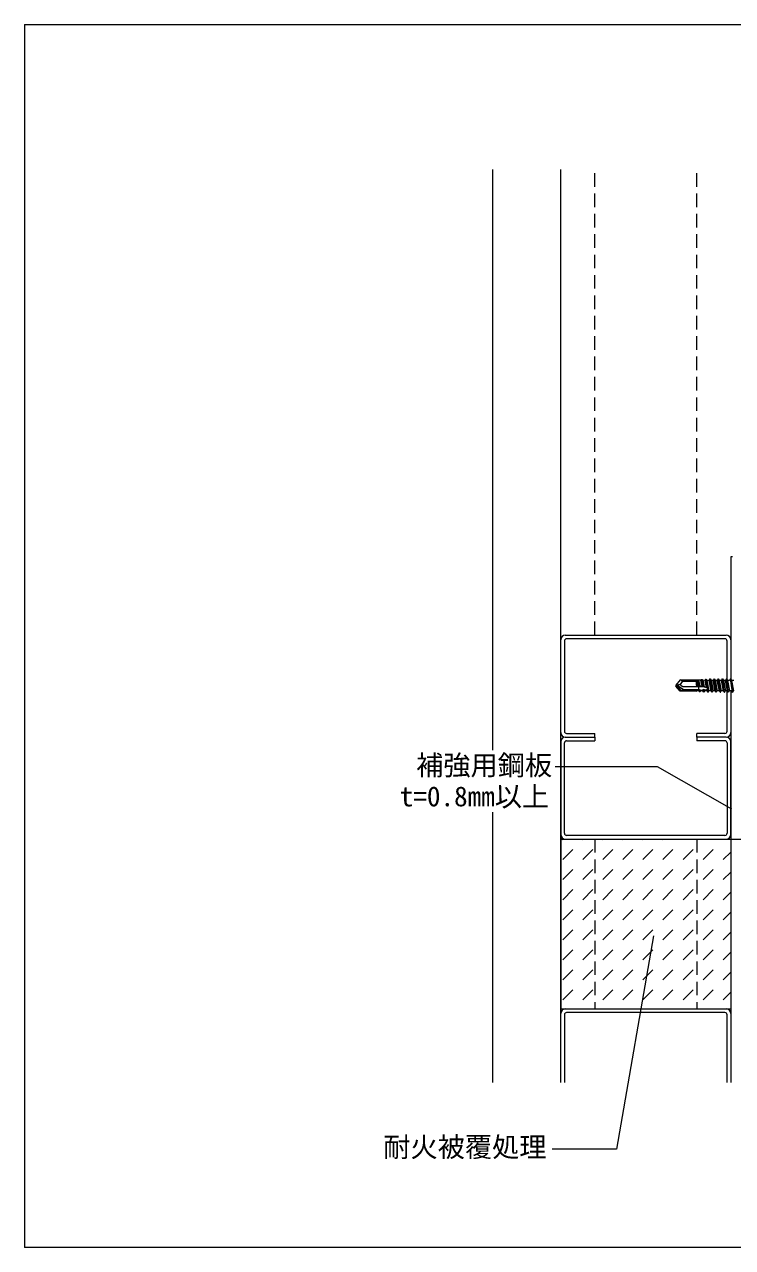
# Model space of a CAD drawing. Units: millimetres, scale not verified. Extents: x -405 to 405, y -283 to 276.
# Drawn here: x -405 to -93, y -264 to 276 of the extents above; entities that cross this region are included whole.
import ezdxf
from ezdxf.enums import TextEntityAlignment as Align

# ---------------------------------------------------------------- set-up
doc = ezdxf.new("R2010")
doc.units = ezdxf.units.MM
doc.header["$LTSCALE"] = 3
doc.linetypes.add('DASHED2', pattern=[3, 2, -1])
for name, color, linetype, lineweight in [('1-0_芯・寸法線', 7, 'Continuous', 18), ('1-6_アンカー類', 7, 'Continuous', 18), ('1-8_下地など', 7, 'Continuous', 18), ('1-9_下地鋼板', 7, 'Continuous', 18), ('1-B_その他', 7, 'Continuous', 18), ('F-F', 7, 'Continuous', 18)]:
    doc.layers.add(name, color=color, linetype=linetype, lineweight=lineweight)
doc.styles.add('ＭＳ ゴシック', font='')
doc.styles.get('ＭＳ ゴシック').set_extended_font_data('MS Gothic')

msp = doc.modelspace()

# ---------------------------------------------------------------- linework, layer by layer
at = {"layer": '1-0_芯・寸法線'}
for p, q in [((-125.677, -51.732), (-170.928, -51.732)), ((-92.962, -70.405), (-125.677, -51.732)), ((-127.539, -126.438), (-143.774, -220.542)), ((-143.774, -220.542), (-172.249, -220.542))]:
    msp.add_line(p, q, dxfattribs=at)
at = {"layer": '1-6_アンカー類'}
for p, q in [((-116.352, -15.616), (-117.628, -15.899)), ((-116.968, -16.054), (-117.628, -15.899)), ((-115.654, -13.399), (-117.583, -15.699)), ((-116.968, -16.054), (-117.583, -16.099)), ((-115.654, -18.399), (-117.583, -16.099)), ((-115.42, -17.899), (-116.968, -16.054)), ((-114.379, -17.549), (-116.968, -16.054)), ((-115.654, -13.399), (-108.628, -13.399)), ((-114.793, -13.774), (-115.654, -13.399)), ((-114.937, -14.411), (-115.528, -15.116)), ((-115.339, -15.804), (-114.482, -16.299)), ((-114.194, -13.899), (-108.628, -13.899)), ((-108.628, -13.399), (-108.628, -15.665)), ((-108.346, -13.516), (-108.628, -13.511)), ((-108.628, -15.665), (-103.82, -16.743)), ((-108.258, -13.365), (-108.346, -13.516)), ((-107.91, -15.826), (-108.346, -13.516)), ((-107.838, -15.637), (-108.258, -13.365)), ((-107.838, -15.637), (-107.91, -15.826)), ((-107.838, -15.637), (-107.305, -15.756)), ((-107.305, -15.756), (-107.706, -13.316)), ((-107.628, -15.889), (-107.628, -17.959)), ((-106.554, -13.548), (-107.582, -13.53)), ((-107.582, -13.53), (-107.103, -16.007)), ((-107.305, -15.756), (-107.103, -16.007)), ((-106.349, -13.194), (-106.554, -13.548)), ((-106.038, -16.246), (-106.554, -13.548)), ((-105.847, -16.083), (-106.349, -13.194)), ((-105.847, -16.083), (-106.038, -16.246)), ((-105.521, -16.157), (-105.985, -13.161)), ((-105.847, -16.083), (-105.521, -16.157)), ((-105.754, -13.562), (-105.19, -16.436)), ((-104.762, -13.579), (-105.754, -13.562)), ((-105.19, -16.436), (-105.521, -16.157)), ((-104.44, -13.022), (-104.762, -13.579)), ((-104.164, -16.666), (-104.762, -13.579)), ((-103.836, -16.74), (-104.44, -13.022)), ((-103.644, -17.163), (-104.265, -13.006)), ((-103.926, -13.594), (-103.018, -18.199)), ((-103.628, -13.599), (-103.926, -13.594)), ((-102.963, -13.599), (-103.628, -13.599)), ((-102.588, -12.949), (-102.963, -13.599)), ((-102.058, -18.199), (-102.963, -13.599)), ((-102.032, -16.574), (-102.588, -12.949)), ((-101.934, -16.562), (-102.488, -12.949)), ((-102.113, -13.599), (-101.208, -18.199)), ((-101.153, -13.599), (-102.113, -13.599)), ((-100.778, -12.949), (-101.153, -13.599)), ((-100.248, -18.199), (-101.153, -13.599)), ((-100.254, -16.363), (-100.778, -12.949)), ((-100.156, -16.351), (-100.678, -12.949)), ((-99.343, -13.599), (-100.303, -13.599)), ((-100.303, -13.599), (-99.398, -18.199)), ((-98.968, -12.949), (-99.343, -13.599)), ((-98.438, -18.199), (-99.343, -13.599)), ((-98.063, -18.849), (-98.968, -12.949)), ((-97.963, -18.849), (-98.868, -12.949)), ((-98.493, -13.599), (-97.588, -18.199)), ((-97.533, -13.599), (-98.493, -13.599)), ((-97.158, -12.949), (-97.533, -13.599)), ((-96.628, -18.199), (-97.533, -13.599)), ((-96.253, -18.849), (-97.158, -12.949)), ((-96.153, -18.849), (-97.058, -12.949)), ((-95.723, -13.599), (-96.683, -13.599)), ((-96.683, -13.599), (-95.778, -18.199)), ((-95.348, -12.949), (-95.723, -13.599)), ((-94.818, -18.199), (-95.723, -13.599)), ((-94.443, -18.849), (-95.348, -12.949)), ((-94.343, -18.849), (-95.248, -12.949)), ((-94.873, -13.599), (-93.968, -18.199)), ((-93.913, -13.599), (-94.873, -13.599)), ((-93.538, -12.949), (-93.913, -13.599)), ((-92.633, -18.849), (-93.538, -12.949)), ((-92.533, -18.849), (-93.438, -12.949)), ((-92.103, -13.599), (-93.063, -13.599)), ((-93.063, -13.599), (-92.158, -18.199)), ((-115.42, -17.899), (-115.654, -18.399)), ((-108.628, -18.399), (-115.654, -18.399)), ((-115.42, -17.899), (-107.628, -17.899)), ((-114.482, -16.299), (-105.801, -16.299)), ((-114.379, -17.549), (-107.628, -17.549)), ((-108.628, -17.896), (-108.628, -18.399)), ((-108.546, -18.028), (-108.628, -17.896)), ((-108.566, -18.404), (-108.628, -18.051)), ((-108.546, -18.028), (-107.509, -17.951)), ((-108.546, -18.028), (-108.497, -18.284)), ((-107.45, -18.265), (-108.497, -18.284)), ((-107.447, -17.745), (-107.509, -17.951)), ((-107.45, -18.265), (-107.509, -17.951)), ((-107.304, -18.518), (-107.45, -18.265)), ((-107.447, -17.745), (-106.985, -17.711)), ((-107.304, -18.518), (-107.447, -17.745)), ((-106.846, -18.559), (-106.985, -17.711)), ((-106.738, -17.893), (-106.985, -17.711)), ((-106.738, -17.893), (-105.737, -17.819)), ((-106.738, -17.893), (-106.668, -18.252)), ((-105.658, -18.234), (-106.668, -18.252)), ((-105.583, -17.607), (-105.737, -17.819)), ((-105.658, -18.234), (-105.737, -17.819)), ((-105.395, -18.69), (-105.658, -18.234)), ((-105.583, -17.607), (-105.3, -17.586)), ((-105.395, -18.69), (-105.583, -17.607)), ((-105.125, -18.714), (-105.3, -17.586)), ((-104.93, -17.759), (-105.3, -17.586)), ((-104.93, -17.759), (-103.966, -17.687)), ((-104.93, -17.759), (-104.84, -18.22)), ((-103.866, -18.203), (-104.84, -18.22)), ((-103.966, -17.687), (-103.717, -17.468)), ((-103.866, -18.203), (-103.966, -17.687)), ((-103.493, -18.849), (-103.866, -18.203)), ((-103.717, -17.468), (-103.634, -17.461)), ((-103.493, -18.849), (-103.717, -17.468)), ((-103.393, -18.849), (-103.635, -17.225)), ((-102.058, -18.199), (-103.018, -18.199)), ((-102.292, -17.008), (-101.461, -16.909)), ((-101.683, -18.849), (-102.058, -18.199)), ((-102.032, -16.574), (-101.934, -16.562)), ((-101.91, -17.365), (-101.812, -17.353)), ((-101.683, -18.849), (-101.91, -17.365)), ((-101.583, -18.849), (-101.812, -17.353)), ((-100.248, -18.199), (-101.208, -18.199)), ((-100.524, -16.798), (-99.693, -16.699)), ((-100.254, -16.363), (-100.156, -16.351)), ((-99.873, -18.849), (-100.248, -18.199)), ((-100.133, -17.154), (-100.035, -17.143)), ((-99.873, -18.849), (-100.133, -17.154)), ((-99.773, -18.849), (-100.035, -17.143)), ((-98.438, -18.199), (-99.398, -18.199)), ((-98.755, -16.588), (-98.628, -16.573)), ((-98.628, -16.701), (-98.628, -16.389)), ((-98.063, -18.849), (-98.438, -18.199)), ((-96.628, -18.199), (-97.588, -18.199)), ((-96.253, -18.849), (-96.628, -18.199)), ((-94.818, -18.199), (-95.778, -18.199)), ((-94.443, -18.849), (-94.818, -18.199)), ((-93.008, -18.199), (-93.968, -18.199)), ((-92.633, -18.849), (-93.008, -18.199))]:
    msp.add_line(p, q, dxfattribs=at)
for points in [[(-117.583, -15.699), (-117.628, -15.899), (-117.583, -16.099)], [(-108.258, -13.365), (-107.706, -13.316), (-107.582, -13.53)], [(-106.349, -13.194), (-105.985, -13.161), (-105.754, -13.562)], [(-104.44, -13.022), (-104.265, -13.006), (-103.926, -13.594)], [(-102.588, -12.949), (-102.488, -12.949), (-102.113, -13.599)], [(-100.778, -12.949), (-100.678, -12.949), (-100.303, -13.599)], [(-98.968, -12.949), (-98.868, -12.949), (-98.493, -13.599)], [(-97.158, -12.949), (-97.058, -12.949), (-96.683, -13.599)], [(-95.348, -12.949), (-95.248, -12.949), (-94.873, -13.599)], [(-93.538, -12.949), (-93.438, -12.949), (-93.063, -13.599)], [(-108.628, -18.399), (-108.566, -18.404), (-108.497, -18.284)], [(-107.304, -18.518), (-106.846, -18.559), (-106.668, -18.252)], [(-105.395, -18.69), (-105.125, -18.714), (-104.84, -18.22)], [(-103.493, -18.849), (-103.393, -18.849), (-103.018, -18.199)], [(-102.032, -16.574), (-102.292, -17.008), (-101.91, -17.365)], [(-101.812, -17.353), (-101.461, -16.909), (-101.934, -16.562)], [(-101.683, -18.849), (-101.583, -18.849), (-101.208, -18.199)], [(-100.254, -16.363), (-100.524, -16.798), (-100.133, -17.154)], [(-100.035, -17.143), (-99.693, -16.699), (-100.156, -16.351)], [(-99.873, -18.849), (-99.773, -18.849), (-99.398, -18.199)], [(-98.628, -16.701), (-98.755, -16.588), (-98.628, -16.389)], [(-98.063, -18.849), (-97.963, -18.849), (-97.588, -18.199)], [(-96.253, -18.849), (-96.153, -18.849), (-95.778, -18.199)], [(-94.443, -18.849), (-94.343, -18.849), (-93.968, -18.199)], [(-92.633, -18.849), (-92.533, -18.849), (-92.158, -18.199)]]:
    msp.add_lwpolyline(points, dxfattribs=at)
for centre, radius, start, end in [((-116.1, -17.096), 1.5, 60, 102.5), ((-116.677, -14.151), 1.5, 282.5, 320), ((-115.089, -15.371), 0.5, 140, 240), ((-115.32, -14.09), 0.5, 320, 66.44554), ((-113.807, -15.399), 1.5, 90, 140), ((-114.194, -12.399), 1.5, 246.44554, 270), ((-104.678, -17.349), 1.05, 353.83722, 35.22981)]:
    msp.add_arc(centre, radius, start, end, dxfattribs=at)
at = {"layer": '1-8_下地など'}
for p, q in [((-198.428, -44.473), (-198.428, 211.947)), ((-168.428, -191.141), (-168.428, 211.947)), ((-166.428, 6.359), (-95.428, 6.359)), ((-168.428, -36.641), (-168.428, 4.359)), ((-166.828, 3.759), (-166.828, -36.041)), ((-96.028, 4.759), (-165.828, 4.759)), ((-95.028, -13.33), (-95.028, 3.759)), ((-93.428, 4.359), (-93.428, -13.014)), ((-95.028, -36.041), (-95.028, -18.199)), ((-93.428, -18.199), (-93.428, -36.641)), ((-165.828, -37.041), (-153.428, -37.041)), ((-153.428, -38.641), (-153.428, -37.041)), ((-96.028, -37.041), (-108.428, -37.041)), ((-108.428, -38.641), (-108.428, -37.041)), ((-168.428, -40.641), (-168.428, -81.641)), ((-166.828, -81.041), (-166.828, -41.241)), ((-166.428, -38.641), (-153.428, -38.641)), ((-166.428, -38.641), (-153.428, -38.641)), ((-165.828, -40.241), (-153.428, -40.241)), ((-153.428, -38.641), (-153.428, -40.241)), ((-108.428, -38.641), (-108.428, -40.241)), ((-95.428, -38.641), (-108.428, -38.641)), ((-95.428, -38.641), (-108.428, -38.641)), ((-96.028, -40.241), (-108.428, -40.241)), ((-95.028, -41.241), (-95.028, -81.041)), ((-93.428, -81.641), (-93.428, -40.641)), ((-198.428, -191.141), (-198.428, -71.803)), ((-166.428, -83.641), (-95.428, -83.641)), ((-96.028, -82.041), (-165.828, -82.041)), ((-166.828, -161.241), (-166.828, -191.141)), ((-166.428, -158.641), (-95.428, -158.641)), ((-96.028, -160.241), (-165.828, -160.241)), ((-95.028, -191.141), (-95.028, -161.241)), ((-93.428, -160.641), (-93.428, -191.141))]:
    msp.add_line(p, q, dxfattribs=at)
at = {"layer": '1-8_下地など', "linetype": 'DASHED2'}
for p, q in [((-153.428, 6.359), (-153.428, 211.947)), ((-108.428, 6.359), (-108.428, 211.947)), ((-153.428, -83.641), (-153.428, -158.641)), ((-108.428, -83.641), (-108.428, -158.662))]:
    msp.add_line(p, q, dxfattribs=at)
at = {"layer": '1-8_下地など'}
for centre, radius, start, end in [((-166.428, 4.359), 2, 90, 180), ((-95.428, 4.359), 2, 0, 90), ((-165.828, 3.759), 1, 90, 180), ((-96.028, 3.759), 1, 360, 90), ((-166.428, -36.641), 2, 180, 270), ((-165.828, -36.041), 1, 180, 270), ((-96.028, -36.041), 1, 270, 0), ((-95.428, -36.641), 2, 270, 360), ((-166.428, -40.641), 2, 90, 180), ((-165.828, -41.241), 1, 90, 180), ((-96.028, -41.241), 1, 360, 90), ((-95.428, -40.641), 2, 0, 90), ((-166.428, -81.641), 2, 180, 270), ((-165.828, -81.041), 1, 180, 270), ((-96.028, -81.041), 1, 270, 0), ((-95.428, -81.641), 2, 270, 360), ((-166.428, -160.641), 2, 90, 180), ((-165.828, -161.241), 1, 90, 180), ((-96.028, -161.241), 1, 360, 90), ((-95.428, -160.641), 2, 360, 90)]:
    msp.add_arc(centre, radius, start, end, dxfattribs=at)
at = {"layer": '1-9_下地鋼板'}
for p, q in [((-92.628, 40.933), (-93.428, 40.933)), ((-93.428, 40.933), (-93.428, -13.263)), ((-93.428, -18.199), (-93.428, -83.641)), ((-93.428, -83.641), (-39.612, -83.641))]:
    msp.add_line(p, q, dxfattribs=at)
at = {"layer": '1-B_その他'}
for p, q in [((-168.428, -81.641), (-168.428, -158.662)), ((-168.428, -83.656), (-93.408, -83.656)), ((-167.507, -83.897), (-167.251, -83.641)), ((-158.668, -83.897), (-158.412, -83.641)), ((-149.829, -83.897), (-149.573, -83.641)), ((-140.99, -83.897), (-140.734, -83.641)), ((-132.152, -83.897), (-131.896, -83.641)), ((-123.313, -83.897), (-123.057, -83.641)), ((-114.474, -83.897), (-114.218, -83.641)), ((-105.635, -83.897), (-105.379, -83.641)), ((-93.408, -83.641), (-93.408, -162.75)), ((-167.507, -92.736), (-163.088, -88.316)), ((-158.668, -92.736), (-154.249, -88.316)), ((-149.829, -92.736), (-145.41, -88.316)), ((-140.99, -92.736), (-136.571, -88.316)), ((-132.152, -92.736), (-127.732, -88.316)), ((-123.313, -92.736), (-118.893, -88.316)), ((-114.474, -92.736), (-110.055, -88.316)), ((-105.635, -92.736), (-101.216, -88.316)), ((-96.796, -92.736), (-93.428, -89.367)), ((-167.507, -101.574), (-163.088, -97.155)), ((-158.668, -101.574), (-154.249, -97.155)), ((-149.829, -101.574), (-145.41, -97.155)), ((-140.99, -101.574), (-136.571, -97.155)), ((-132.152, -101.574), (-127.732, -97.155)), ((-123.313, -101.574), (-118.893, -97.155)), ((-114.474, -101.574), (-110.055, -97.155)), ((-105.635, -101.574), (-101.216, -97.155)), ((-96.796, -101.574), (-93.428, -98.206)), ((-167.507, -110.413), (-163.088, -105.994)), ((-158.668, -110.413), (-154.249, -105.994)), ((-149.829, -110.413), (-145.41, -105.994)), ((-140.99, -110.413), (-136.571, -105.994)), ((-132.152, -110.413), (-127.732, -105.994)), ((-123.313, -110.413), (-118.893, -105.994)), ((-114.474, -110.413), (-110.055, -105.994)), ((-105.635, -110.413), (-101.216, -105.994)), ((-96.796, -110.413), (-93.428, -107.045)), ((-167.507, -119.252), (-163.088, -114.833)), ((-158.668, -119.252), (-154.249, -114.833)), ((-149.829, -119.252), (-145.41, -114.833)), ((-140.99, -119.252), (-136.571, -114.833)), ((-132.152, -119.252), (-127.732, -114.833)), ((-123.313, -119.252), (-118.893, -114.833)), ((-114.474, -119.252), (-110.055, -114.833)), ((-105.635, -119.252), (-101.216, -114.833)), ((-96.796, -119.252), (-93.428, -115.884)), ((-167.507, -128.091), (-163.088, -123.671)), ((-158.668, -128.091), (-154.249, -123.671)), ((-149.829, -128.091), (-145.41, -123.671)), ((-140.99, -128.091), (-136.571, -123.671)), ((-132.152, -128.091), (-127.732, -123.671)), ((-123.313, -128.091), (-118.893, -123.671)), ((-114.474, -128.091), (-110.055, -123.671)), ((-105.635, -128.091), (-101.216, -123.671)), ((-96.796, -128.091), (-93.428, -124.722)), ((-167.507, -136.93), (-163.088, -132.51)), ((-158.668, -136.93), (-154.249, -132.51)), ((-149.829, -136.93), (-145.41, -132.51)), ((-140.99, -136.93), (-136.571, -132.51)), ((-132.152, -136.93), (-127.732, -132.51)), ((-123.313, -136.93), (-118.893, -132.51)), ((-114.474, -136.93), (-110.055, -132.51)), ((-105.635, -136.93), (-101.216, -132.51)), ((-96.796, -136.93), (-93.428, -133.561)), ((-167.507, -145.769), (-163.088, -141.349)), ((-158.668, -145.769), (-154.249, -141.349)), ((-149.829, -145.769), (-145.41, -141.349)), ((-140.99, -145.769), (-136.571, -141.349)), ((-132.152, -145.769), (-127.732, -141.349)), ((-123.313, -145.769), (-118.893, -141.349)), ((-114.474, -145.769), (-110.055, -141.349)), ((-105.635, -145.769), (-101.216, -141.349)), ((-96.796, -145.769), (-93.428, -142.4)), ((-167.507, -154.607), (-163.088, -150.188)), ((-158.668, -154.607), (-154.249, -150.188)), ((-149.829, -154.607), (-145.41, -150.188)), ((-140.99, -154.607), (-136.571, -150.188)), ((-132.152, -154.607), (-127.732, -150.188)), ((-123.313, -154.607), (-118.893, -150.188)), ((-114.474, -154.607), (-110.055, -150.188)), ((-105.635, -154.607), (-101.216, -150.188)), ((-96.796, -154.607), (-93.428, -151.239)), ((-168.428, -158.662), (-93.408, -158.662))]:
    msp.add_line(p, q, dxfattribs=at)
msp.add_lwpolyline([(-96.796, -83.897), (-96.556, -83.656), (-96.54, -83.641)], dxfattribs=at)
at = {"layer": 'F-F'}
msp.add_line((-405, 276), (-405, -264), dxfattribs=at)
msp.add_lwpolyline([(-405, 276), (405, 276), (405, -264), (-405, -264)], dxfattribs=at)

# ---------------------------------------------------------------- texts
at = {"layer": '1-0_芯・寸法線', "style": 'ＭＳ ゴシック'}
for s, p in [('補強用鋼板', (-232.215, -58.101)), ('t=0.8mm以上', (-239.415, -71.847)), ('耐火被覆処理', (-246.697, -226.647))]:
    msp.add_text(s, height=8.798, dxfattribs=at).set_placement(p, align=Align.BOTTOM_LEFT)

doc.saveas('drawing.dxf')
